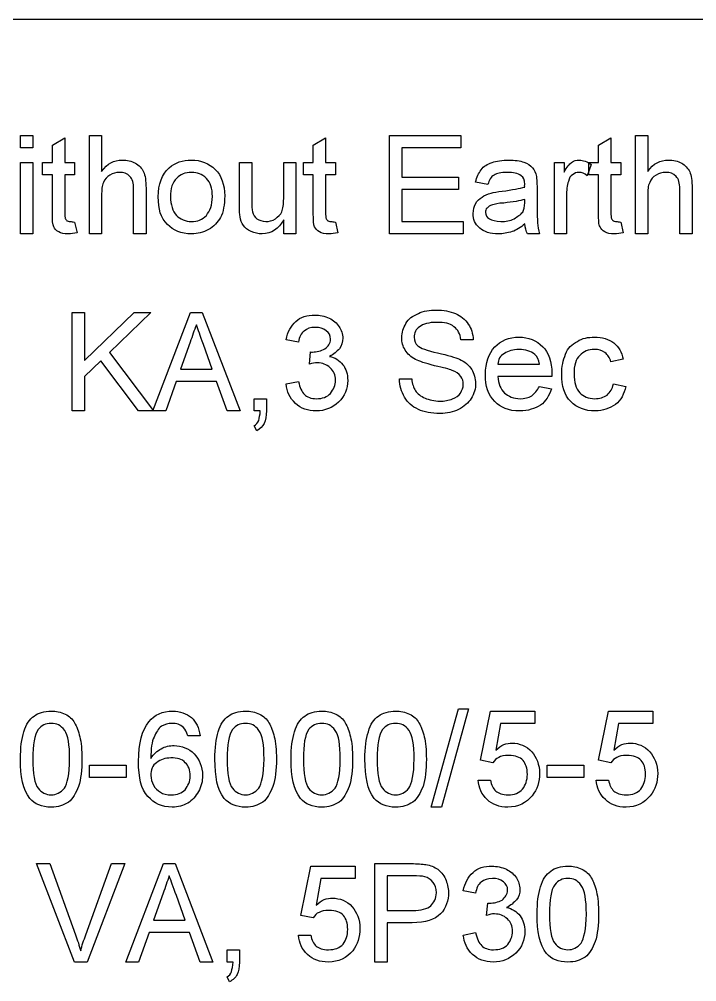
# Model space of a CAD drawing. Header units: millimetres. Extents: x 12 to 286, y 8 to 173.
# Drawn here: x 113.65 to 123.36, y 37.32 to 51.13 of the extents above; entities that cross this region are included whole.
import ezdxf

# ---------------------------------------------------------------- set-up
doc = ezdxf.new("R2010")
doc.units = ezdxf.units.MM
doc.layers.get('0').update_dxf_attribs({"linetype": 'CONTINUOUS'})

msp = doc.modelspace()

# ---------------------------------------------------------------- linework, layer by layer
at = {"color": 0}
for p, q in [((22.9595, 51.1253), (159.272, 51.1253)), ((113.665, 49.2827), (113.665, 49.4591)), ((113.665, 49.4591), (113.841, 49.4591)), ((113.841, 49.4591), (113.841, 49.2827)), ((114.124, 49.3201), (114.3, 49.4235)), ((114.3, 49.4235), (114.3, 49.0721)), ((114.653, 48.048), (114.653, 49.4591)), ((114.653, 49.4591), (114.829, 49.4591)), ((114.829, 49.4591), (114.829, 48.9409)), ((117.864, 49.3201), (118.04, 49.4235)), ((118.04, 49.4235), (118.04, 49.0721)), ((118.956, 48.048), (118.956, 49.4591)), ((118.956, 49.4591), (119.98, 49.4591)), ((119.98, 49.4591), (119.98, 49.2827)), ((121.955, 49.3201), (122.131, 49.4235)), ((122.131, 49.4235), (122.131, 49.0721)), ((122.484, 48.048), (122.484, 49.4591)), ((122.484, 49.4591), (122.66, 49.4591)), ((122.66, 49.4591), (122.66, 48.9409)), ((113.841, 49.2827), (113.665, 49.2827)), ((114.124, 49.0721), (114.124, 49.3201)), ((117.864, 49.0721), (117.864, 49.3201)), ((119.98, 49.2827), (119.133, 49.2827)), ((119.133, 49.2827), (119.133, 48.8597)), ((121.955, 49.0721), (121.955, 49.3201)), ((113.665, 48.048), (113.665, 49.0721)), ((113.665, 49.0721), (113.841, 49.0721)), ((113.841, 49.0721), (113.841, 48.048)), ((113.983, 48.8957), (113.983, 49.0721)), ((113.983, 49.0721), (114.124, 49.0721)), ((114.3, 49.0721), (114.44, 49.0721)), ((114.44, 49.0721), (114.44, 48.8957)), ((116.805, 48.4519), (116.805, 49.0721)), ((116.805, 49.0721), (116.982, 49.0721)), ((116.982, 49.0721), (116.982, 48.5359)), ((117.439, 48.5539), (117.439, 49.0721)), ((117.439, 49.0721), (117.615, 49.0721)), ((117.615, 49.0721), (117.615, 48.048)), ((117.722, 48.8957), (117.722, 49.0721)), ((117.722, 49.0721), (117.864, 49.0721)), ((118.04, 49.0721), (118.181, 49.0721)), ((118.181, 49.0721), (118.181, 48.8957)), ((121.32, 48.048), (121.32, 49.0721)), ((121.32, 49.0721), (121.462, 49.0721)), ((121.462, 49.0721), (121.462, 48.9313)), ((121.849, 49.0418), (121.792, 48.8805)), ((121.815, 48.8957), (121.815, 49.0721)), ((121.815, 49.0721), (121.955, 49.0721)), ((122.131, 49.0721), (122.273, 49.0721)), ((122.273, 49.0721), (122.273, 48.8957)), ((114.124, 48.8957), (113.983, 48.8957)), ((114.124, 48.3415), (114.124, 48.8957)), ((114.44, 48.8957), (114.3, 48.8957)), ((114.3, 48.8957), (114.3, 48.3528)), ((117.864, 48.8957), (117.722, 48.8957)), ((117.864, 48.3415), (117.864, 48.8957)), ((118.181, 48.8957), (118.04, 48.8957)), ((118.04, 48.8957), (118.04, 48.3528)), ((119.133, 48.8597), (119.944, 48.8597)), ((119.944, 48.8597), (119.944, 48.6833)), ((121.955, 48.8957), (121.815, 48.8957)), ((121.955, 48.3415), (121.955, 48.8957)), ((122.273, 48.8957), (122.131, 48.8957)), ((122.131, 48.8957), (122.131, 48.3528)), ((120.367, 48.7535), (120.191, 48.7895)), ((121.073, 48.7204), (121.073, 48.5098)), ((114.829, 48.598), (114.829, 48.048)), ((115.288, 48.048), (115.288, 48.6862)), ((115.465, 48.7041), (115.465, 48.048)), ((119.944, 48.6833), (119.133, 48.6833)), ((119.133, 48.6833), (119.133, 48.2244)), ((121.496, 48.5937), (121.496, 48.048)), ((122.66, 48.598), (122.66, 48.048)), ((123.119, 48.048), (123.119, 48.6862)), ((123.296, 48.7041), (123.296, 48.048)), ((115.641, 48.5771), (115.641, 48.5771)), ((120.895, 48.4946), (120.897, 48.5429)), ((114.44, 48.2148), (114.476, 48.0646)), ((117.439, 48.048), (117.439, 48.248)), ((118.181, 48.2148), (118.217, 48.0646)), ((119.133, 48.2244), (120.015, 48.2244)), ((120.015, 48.2244), (120.015, 48.048)), ((120.897, 48.1902), (120.897, 48.1902)), ((122.273, 48.2148), (122.308, 48.0646)), ((113.841, 48.048), (113.665, 48.048)), ((114.829, 48.048), (114.653, 48.048)), ((115.465, 48.048), (115.288, 48.048)), ((117.615, 48.048), (117.439, 48.048)), ((120.015, 48.048), (118.956, 48.048)), ((121.109, 48.048), (120.933, 48.048)), ((121.496, 48.048), (121.32, 48.048)), ((122.66, 48.048), (122.484, 48.048)), ((123.296, 48.048), (123.119, 48.048)), ((114.406, 45.5083), (114.406, 46.9194)), ((114.406, 46.9194), (114.583, 46.9194)), ((114.583, 46.9194), (114.583, 46.2333)), ((114.583, 46.2333), (115.295, 46.9194)), ((115.535, 46.9194), (114.94, 46.3448)), ((115.295, 46.9194), (115.535, 46.9194)), ((115.561, 45.5083), (116.102, 46.9194)), ((116.102, 46.9194), (116.272, 46.9194)), ((116.272, 46.9194), (116.814, 45.5083)), ((117.651, 46.4965), (117.475, 46.5307)), ((120.157, 46.5307), (119.98, 46.5307)), ((116.098, 46.4936), (115.961, 46.1077)), ((116.414, 46.1077), (116.289, 46.4619)), ((114.94, 46.3448), (115.571, 45.5083)), ((117.808, 46.1779), (117.826, 46.3543)), ((122.308, 46.2499), (122.131, 46.2139)), ((114.817, 46.2276), (114.583, 46.0015)), ((115.358, 45.5083), (114.817, 46.2276)), ((115.961, 46.1077), (116.414, 46.1077)), ((120.51, 46.1779), (121.109, 46.1779)), ((114.583, 46.0015), (114.583, 45.5083)), ((119.098, 45.9673), (119.275, 45.9673)), ((121.284, 46.0015), (120.51, 46.0015)), ((115.898, 45.9313), (115.747, 45.5083)), ((116.477, 45.9313), (115.898, 45.9313)), ((116.629, 45.5083), (116.477, 45.9313)), ((117.475, 45.8971), (117.651, 45.9313)), ((121.106, 45.8611), (121.28, 45.8251)), ((121.106, 45.8611), (121.106, 45.8611)), ((122.167, 45.8971), (122.344, 45.8611)), ((117.016, 45.5083), (117.016, 45.6847)), ((117.016, 45.6847), (117.192, 45.6847)), ((117.192, 45.6847), (117.192, 45.5083)), ((114.583, 45.5083), (114.406, 45.5083)), ((115.571, 45.5083), (115.358, 45.5083)), ((115.747, 45.5083), (115.561, 45.5083)), ((116.814, 45.5083), (116.629, 45.5083)), ((117.104, 45.5083), (117.016, 45.5083)), ((117.052, 45.2258), (117.016, 45.296)), ((119.556, 39.8279), (119.944, 41.239)), ((120.089, 41.239), (119.701, 39.8279)), ((119.944, 41.239), (120.089, 41.239)), ((120.261, 40.4992), (120.403, 41.2048)), ((120.403, 41.2048), (121.039, 41.2048)), ((121.039, 41.2048), (121.039, 41.0284)), ((121.955, 40.4992), (122.097, 41.2048)), ((122.097, 41.2048), (122.731, 41.2048)), ((122.731, 41.2048), (122.731, 41.0284)), ((120.547, 41.0284), (120.481, 40.6439)), ((121.039, 41.0284), (120.547, 41.0284)), ((122.24, 41.0284), (122.174, 40.6439)), ((122.731, 41.0284), (122.24, 41.0284)), ((116.24, 40.852), (116.064, 40.852)), ((116.24, 40.852), (116.24, 40.852)), ((113.665, 40.5158), (113.665, 40.5158)), ((116.453, 40.5158), (116.453, 40.5158)), ((117.545, 40.5158), (117.545, 40.5158)), ((118.604, 40.5158), (118.604, 40.5158)), ((120.438, 40.4633), (120.261, 40.4992)), ((122.131, 40.4633), (121.955, 40.4992)), ((114.653, 40.2526), (114.653, 40.429)), ((114.653, 40.429), (115.182, 40.429)), ((115.182, 40.429), (115.182, 40.2526)), ((121.215, 40.2526), (121.215, 40.429)), ((121.215, 40.429), (121.744, 40.429)), ((121.744, 40.429), (121.744, 40.2526)), ((115.182, 40.2526), (114.653, 40.2526)), ((120.227, 40.2167), (120.403, 40.2167)), ((121.744, 40.2526), (121.215, 40.2526)), ((121.921, 40.2167), (122.097, 40.2167)), ((119.701, 39.8279), (119.556, 39.8279)), ((114.439, 37.6068), (113.895, 39.0179)), ((113.895, 39.0179), (114.088, 39.0179)), ((114.088, 39.0179), (114.456, 37.9952)), ((114.603, 37.9952), (114.97, 39.0179)), ((115.163, 39.0179), (114.62, 37.6068)), ((114.97, 39.0179), (115.163, 39.0179)), ((115.174, 37.6068), (115.714, 39.0179)), ((115.714, 39.0179), (115.885, 39.0179)), ((115.885, 39.0179), (116.425, 37.6068)), ((117.687, 38.2764), (117.828, 38.9819)), ((117.828, 38.9819), (118.463, 38.9819)), ((118.463, 38.9819), (118.463, 38.8056)), ((118.746, 37.6068), (118.746, 39.0179)), ((118.746, 39.0179), (119.268, 39.0179)), ((117.971, 38.8056), (117.905, 38.421)), ((118.463, 38.8056), (117.971, 38.8056)), ((119.286, 38.8415), (118.922, 38.8415)), ((118.922, 38.8415), (118.922, 38.3466)), ((115.71, 38.5921), (115.572, 38.2062)), ((116.025, 38.2062), (115.9, 38.559)), ((120.191, 38.5932), (120.015, 38.6292)), ((120.348, 38.2764), (120.366, 38.4528)), ((117.864, 38.2404), (117.687, 38.2764)), ((118.922, 38.3466), (119.29, 38.3466)), ((121.073, 38.293), (121.073, 38.293)), ((115.572, 38.2062), (116.025, 38.2062)), ((119.28, 38.1702), (118.922, 38.1702)), ((118.922, 38.1702), (118.922, 37.6068)), ((115.51, 38.0298), (115.358, 37.6068)), ((116.089, 38.0298), (115.51, 38.0298)), ((116.24, 37.6068), (116.089, 38.0298)), ((117.651, 37.9938), (117.828, 37.9938)), ((120.015, 37.9938), (120.191, 38.0298)), ((116.629, 37.6068), (116.629, 37.7832)), ((116.629, 37.7832), (116.805, 37.7832)), ((116.805, 37.7832), (116.805, 37.6068)), ((114.62, 37.6068), (114.439, 37.6068)), ((115.358, 37.6068), (115.174, 37.6068)), ((116.425, 37.6068), (116.24, 37.6068)), ((116.716, 37.6068), (116.629, 37.6068)), ((118.922, 37.6068), (118.746, 37.6068)), ((116.663, 37.3242), (116.629, 37.3944))]:
    msp.add_line(p, q, dxfattribs=at)
for points in [[(114.829, 48.9409), (114.908, 49.0594), (115.006, 49.1063), (115.124, 49.1063)], [(115.124, 49.1063), (115.193, 49.1063), (115.261, 49.0911), (115.313, 49.0608)], [(115.313, 49.0608), (115.36, 49.0347), (115.407, 48.9892), (115.43, 48.937)], [(115.641, 48.5771), (115.641, 48.7645), (115.693, 48.9038), (115.798, 48.9948)], [(115.798, 48.9948), (115.879, 49.0721), (115.992, 49.1063), (116.118, 49.1063)], [(116.118, 49.1063), (116.251, 49.1063), (116.371, 49.0608), (116.459, 48.9701)], [(120.27, 48.9659), (120.304, 49.0238), (120.359, 49.0456), (120.427, 49.0707)], [(120.427, 49.0707), (120.487, 49.094), (120.576, 49.1063), (120.667, 49.1063)], [(120.667, 49.1063), (120.751, 49.1063), (120.829, 49.0968), (120.884, 49.0746)], [(120.884, 49.0746), (120.934, 49.0636), (120.982, 49.0266), (121.008, 48.9948)], [(121.008, 48.9948), (121.033, 48.9645), (121.054, 48.9204), (121.065, 48.8707)], [(121.462, 48.9313), (121.5, 49.0142), (121.536, 49.0499), (121.568, 49.0721)], [(121.568, 49.0721), (121.601, 49.1063), (121.637, 49.1063), (121.677, 49.1063)], [(121.677, 49.1063), (121.732, 49.1063), (121.791, 49.0844), (121.849, 49.0418)], [(122.66, 48.9409), (122.739, 49.0594), (122.837, 49.1063), (122.955, 49.1063)], [(122.955, 49.1063), (123.024, 49.1063), (123.092, 49.0911), (123.146, 49.0608)], [(123.146, 49.0608), (123.191, 49.0347), (123.238, 48.9892), (123.261, 48.937)], [(114.948, 48.8915), (114.901, 48.8668), (114.875, 48.8294), (114.857, 48.7839)], [(115.084, 48.9299), (115.033, 48.9299), (114.99, 48.9176), (114.948, 48.8915)], [(115.234, 48.8721), (115.193, 48.9176), (115.149, 48.9299), (115.084, 48.9299)], [(115.288, 48.6862), (115.288, 48.7825), (115.27, 48.8336), (115.234, 48.8721)], [(115.43, 48.937), (115.452, 48.8929), (115.465, 48.8061), (115.465, 48.7041)], [(116.118, 48.9299), (116.025, 48.9299), (115.959, 48.901), (115.903, 48.8431)], [(116.331, 48.8417), (116.266, 48.9066), (116.202, 48.9299), (116.118, 48.9299)], [(116.459, 48.9701), (116.546, 48.8887), (116.593, 48.7521), (116.593, 48.5923)], [(120.191, 48.7895), (120.208, 48.8625), (120.234, 48.9218), (120.27, 48.9659)], [(120.457, 48.8915), (120.41, 48.8668), (120.387, 48.8199), (120.367, 48.7535)], [(120.643, 48.9299), (120.549, 48.9299), (120.497, 48.9176), (120.457, 48.8915)], [(120.846, 48.8819), (120.793, 48.9176), (120.733, 48.9299), (120.643, 48.9299)], [(120.897, 48.7564), (120.897, 48.8266), (120.88, 48.8569), (120.846, 48.8819)], [(121.065, 48.8707), (121.061, 48.8488), (121.073, 48.7909), (121.073, 48.7204)], [(121.582, 48.8957), (121.549, 48.8844), (121.533, 48.8403), (121.522, 48.799)], [(121.675, 48.9299), (121.64, 48.9299), (121.609, 48.919), (121.582, 48.8957)], [(121.792, 48.8805), (121.748, 48.9176), (121.714, 48.9299), (121.675, 48.9299)], [(122.779, 48.8915), (122.732, 48.8668), (122.706, 48.8294), (122.688, 48.7839)], [(122.916, 48.9299), (122.864, 48.9299), (122.822, 48.9176), (122.779, 48.8915)], [(123.066, 48.8721), (123.024, 48.9176), (122.98, 48.9299), (122.916, 48.9299)], [(123.119, 48.6862), (123.119, 48.7825), (123.101, 48.8336), (123.066, 48.8721)], [(123.261, 48.937), (123.283, 48.8929), (123.296, 48.8061), (123.296, 48.7041)], [(114.857, 48.7839), (114.829, 48.7412), (114.829, 48.6777), (114.829, 48.598)], [(115.903, 48.8431), (115.841, 48.7895), (115.817, 48.6957), (115.817, 48.5786)], [(116.417, 48.5828), (116.417, 48.7066), (116.388, 48.7825), (116.331, 48.8417)], [(120.574, 48.6586), (120.711, 48.6833), (120.828, 48.6957), (120.895, 48.7193)], [(120.895, 48.7193), (120.884, 48.7384), (120.897, 48.7507), (120.897, 48.7564)], [(121.522, 48.799), (121.496, 48.7454), (121.496, 48.6668), (121.496, 48.5937)], [(122.688, 48.7839), (122.66, 48.7412), (122.66, 48.6777), (122.66, 48.598)], [(116.331, 48.3126), (116.381, 48.3775), (116.417, 48.4614), (116.417, 48.5828)], [(116.593, 48.5923), (116.593, 48.4685), (116.574, 48.3581), (116.534, 48.2836)], [(120.285, 48.5757), (120.315, 48.6022), (120.366, 48.6198), (120.414, 48.6336)], [(120.414, 48.6336), (120.446, 48.6473), (120.504, 48.6502), (120.574, 48.6586)], [(115.772, 48.1845), (115.675, 48.2769), (115.641, 48.4064), (115.641, 48.5771)], [(115.817, 48.5786), (115.817, 48.471), (115.845, 48.3718), (115.903, 48.3126)], [(116.815, 48.2935), (116.805, 48.3277), (116.805, 48.3789), (116.805, 48.4519)], [(116.982, 48.5359), (116.982, 48.4533), (116.984, 48.3926), (116.991, 48.3637)], [(117.413, 48.3651), (117.428, 48.4092), (117.439, 48.471), (117.439, 48.5539)], [(120.157, 48.3401), (120.157, 48.3979), (120.168, 48.4353), (120.191, 48.4766)], [(120.191, 48.4766), (120.216, 48.5278), (120.246, 48.551), (120.285, 48.5757)], [(120.432, 48.4628), (120.391, 48.4558), (120.376, 48.4382), (120.358, 48.4173)], [(120.594, 48.4904), (120.512, 48.4875), (120.464, 48.4724), (120.432, 48.4628)], [(120.897, 48.5429), (120.829, 48.5221), (120.729, 48.5041), (120.594, 48.4904)], [(120.866, 48.3609), (120.884, 48.3926), (120.895, 48.4353), (120.895, 48.4946)], [(121.073, 48.5098), (121.073, 48.3747), (121.076, 48.2632), (121.08, 48.2078)], [(114.143, 48.1499), (114.124, 48.1817), (114.124, 48.2438), (114.124, 48.3415)], [(114.3, 48.3528), (114.3, 48.3126), (114.303, 48.2794), (114.307, 48.2671)], [(115.903, 48.3126), (115.954, 48.2604), (116.031, 48.2244), (116.118, 48.2244)], [(116.118, 48.2244), (116.198, 48.2244), (116.275, 48.2533), (116.331, 48.3126)], [(116.991, 48.3637), (116.998, 48.321), (117.023, 48.2865), (117.056, 48.2618)], [(117.321, 48.2618), (117.356, 48.2988), (117.395, 48.3224), (117.413, 48.3651)], [(117.883, 48.1499), (117.864, 48.1817), (117.864, 48.2438), (117.864, 48.3415)], [(118.04, 48.3528), (118.04, 48.3126), (118.041, 48.2794), (118.047, 48.2671)], [(120.25, 48.1309), (120.179, 48.1926), (120.157, 48.2547), (120.157, 48.3401)], [(120.358, 48.4173), (120.333, 48.405), (120.333, 48.3775), (120.333, 48.3528)], [(120.333, 48.3528), (120.333, 48.321), (120.351, 48.285), (120.388, 48.2618)], [(120.744, 48.2632), (120.792, 48.3002), (120.84, 48.3224), (120.866, 48.3609)], [(121.976, 48.1499), (121.955, 48.1817), (121.955, 48.2438), (121.955, 48.3415)], [(122.131, 48.3528), (122.131, 48.3126), (122.134, 48.2794), (122.138, 48.2671)], [(114.307, 48.2671), (114.31, 48.2632), (114.321, 48.2438), (114.332, 48.2353)], [(114.332, 48.2353), (114.332, 48.2367), (114.358, 48.2244), (114.38, 48.2244)], [(114.38, 48.2244), (114.392, 48.2244), (114.416, 48.2215), (114.44, 48.2148)], [(116.118, 48.048), (115.969, 48.048), (115.86, 48.0935), (115.772, 48.1845)], [(116.534, 48.2836), (116.491, 48.2134), (116.437, 48.1513), (116.363, 48.1101)], [(116.865, 48.1679), (116.833, 48.2092), (116.824, 48.2438), (116.815, 48.2935)], [(116.975, 48.0826), (116.915, 48.1044), (116.889, 48.1334), (116.865, 48.1679)], [(117.056, 48.2618), (117.089, 48.248), (117.132, 48.2244), (117.181, 48.2244)], [(117.439, 48.248), (117.365, 48.1182), (117.263, 48.048), (117.133, 48.048)], [(117.181, 48.2244), (117.223, 48.2244), (117.277, 48.2367), (117.321, 48.2618)], [(118.047, 48.2671), (118.05, 48.2632), (118.059, 48.2438), (118.07, 48.2353)], [(118.07, 48.2353), (118.072, 48.2367), (118.098, 48.2244), (118.118, 48.2244)], [(118.118, 48.2244), (118.131, 48.2244), (118.156, 48.2215), (118.181, 48.2148)], [(120.388, 48.2618), (120.42, 48.248), (120.481, 48.2244), (120.554, 48.2244)], [(120.554, 48.2244), (120.621, 48.2244), (120.687, 48.2367), (120.744, 48.2632)], [(120.897, 48.1902), (120.837, 48.1376), (120.777, 48.102), (120.716, 48.0797)], [(120.933, 48.048), (120.913, 48.0882), (120.902, 48.1348), (120.897, 48.1902)], [(121.08, 48.2078), (121.083, 48.1584), (121.095, 48.0991), (121.109, 48.048)], [(122.138, 48.2671), (122.141, 48.2632), (122.152, 48.2438), (122.163, 48.2353)], [(122.163, 48.2353), (122.163, 48.2367), (122.191, 48.2244), (122.211, 48.2244)], [(122.211, 48.2244), (122.224, 48.2244), (122.247, 48.2215), (122.273, 48.2148)], [(114.213, 48.0769), (114.175, 48.0977), (114.157, 48.1196), (114.143, 48.1499)], [(114.352, 48.048), (114.288, 48.048), (114.246, 48.0579), (114.213, 48.0769)], [(114.476, 48.0646), (114.429, 48.0603), (114.39, 48.048), (114.352, 48.048)], [(116.363, 48.1101), (116.282, 48.0716), (116.206, 48.048), (116.118, 48.048)], [(117.133, 48.048), (117.072, 48.048), (117.025, 48.0589), (116.975, 48.0826)], [(117.952, 48.0769), (117.913, 48.0977), (117.897, 48.1196), (117.883, 48.1499)], [(118.091, 48.048), (118.026, 48.048), (117.985, 48.0579), (117.952, 48.0769)], [(118.217, 48.0646), (118.17, 48.0603), (118.128, 48.048), (118.091, 48.048)], [(120.519, 48.048), (120.399, 48.048), (120.312, 48.0755), (120.25, 48.1309)], [(120.716, 48.0797), (120.644, 48.0603), (120.588, 48.048), (120.519, 48.048)], [(122.045, 48.0769), (122.006, 48.0977), (121.989, 48.1196), (121.976, 48.1499)], [(122.184, 48.048), (122.119, 48.048), (122.078, 48.0579), (122.045, 48.0769)], [(122.308, 48.0646), (122.262, 48.0603), (122.221, 48.048), (122.184, 48.048)], [(119.37, 46.9057), (119.439, 46.9427), (119.534, 46.9554), (119.628, 46.9554)], [(119.628, 46.9554), (119.732, 46.9554), (119.823, 46.9374), (119.903, 46.9043)], [(117.475, 46.5307), (117.496, 46.6439), (117.542, 46.7307), (117.615, 46.7914)], [(117.615, 46.7914), (117.676, 46.8602), (117.778, 46.8835), (117.886, 46.8835)], [(117.886, 46.8835), (117.953, 46.8835), (118.029, 46.8683), (118.092, 46.8394)], [(118.092, 46.8394), (118.149, 46.8118), (118.203, 46.7678), (118.236, 46.7155)], [(119.193, 46.7625), (119.225, 46.8298), (119.293, 46.8725), (119.37, 46.9057)], [(119.903, 46.9043), (119.973, 46.8753), (120.044, 46.8203), (120.086, 46.754)], [(116.188, 46.7431), (116.153, 46.6644), (116.13, 46.5818), (116.098, 46.4936)], [(116.289, 46.4619), (116.242, 46.5899), (116.213, 46.6729), (116.188, 46.7431)], [(117.733, 46.6549), (117.687, 46.6245), (117.664, 46.5667), (117.651, 46.4965)], [(117.893, 46.7071), (117.82, 46.7071), (117.776, 46.6908), (117.733, 46.6549)], [(118.05, 46.6591), (118.006, 46.6961), (117.956, 46.7071), (117.893, 46.7071)], [(118.11, 46.5363), (118.11, 46.5956), (118.09, 46.6273), (118.05, 46.6591)], [(118.236, 46.7155), (118.263, 46.6729), (118.287, 46.6094), (118.287, 46.5501)], [(119.133, 46.5586), (119.133, 46.634), (119.154, 46.699), (119.193, 46.7625)], [(119.388, 46.7155), (119.333, 46.6838), (119.309, 46.6245), (119.309, 46.5653)], [(119.634, 46.779), (119.519, 46.779), (119.439, 46.7568), (119.388, 46.7155)], [(119.881, 46.7155), (119.823, 46.7663), (119.743, 46.779), (119.634, 46.779)], [(119.98, 46.5307), (119.971, 46.6136), (119.937, 46.6743), (119.881, 46.7155)], [(120.086, 46.754), (120.129, 46.6961), (120.153, 46.615), (120.157, 46.5307)], [(118.03, 46.3984), (118.074, 46.4372), (118.11, 46.4742), (118.11, 46.5363)], [(118.287, 46.5501), (118.287, 46.5007), (118.27, 46.4439), (118.238, 46.3984)], [(119.182, 46.3808), (119.145, 46.4372), (119.133, 46.4922), (119.133, 46.5586)], [(119.309, 46.5653), (119.309, 46.5155), (119.328, 46.4728), (119.364, 46.4414)], [(120.467, 46.4263), (120.547, 46.5197), (120.672, 46.5667), (120.815, 46.5667)], [(120.815, 46.5667), (120.945, 46.5667), (121.066, 46.5212), (121.153, 46.4301)], [(121.65, 46.5046), (121.721, 46.5543), (121.807, 46.5667), (121.896, 46.5667)], [(121.896, 46.5667), (122.005, 46.5667), (122.1, 46.5391), (122.172, 46.4841)], [(117.852, 46.3532), (117.91, 46.3543), (117.978, 46.3684), (118.03, 46.3984)], [(118.238, 46.3984), (118.199, 46.3628), (118.159, 46.3173), (118.095, 46.2911)], [(119.331, 46.247), (119.257, 46.2827), (119.216, 46.3268), (119.182, 46.3808)], [(119.364, 46.4414), (119.393, 46.415), (119.495, 46.3737), (119.647, 46.3405)], [(120.333, 46.0294), (120.333, 46.2015), (120.377, 46.331), (120.467, 46.4263)], [(120.814, 46.3903), (120.723, 46.3903), (120.661, 46.3709), (120.603, 46.3324)], [(121.04, 46.3187), (120.981, 46.367), (120.906, 46.3903), (120.814, 46.3903)], [(121.153, 46.4301), (121.237, 46.3504), (121.285, 46.2125), (121.285, 46.047)], [(121.481, 46.3215), (121.511, 46.4136), (121.575, 46.4647), (121.65, 46.5046)], [(121.898, 46.3903), (121.806, 46.3903), (121.74, 46.3628), (121.685, 46.3049)], [(122.046, 46.3448), (121.999, 46.3779), (121.956, 46.3903), (121.898, 46.3903)], [(122.172, 46.4841), (122.24, 46.433), (122.289, 46.3504), (122.308, 46.2499)], [(117.826, 46.3543), (117.826, 46.3543), (117.846, 46.3532), (117.852, 46.3532)], [(118.095, 46.2911), (118.171, 46.2813), (118.241, 46.2319), (118.288, 46.1712)], [(119.603, 46.1574), (119.469, 46.1959), (119.382, 46.2181), (119.331, 46.247)], [(119.647, 46.3405), (119.793, 46.3102), (119.903, 46.276), (119.958, 46.2499)], [(119.958, 46.2499), (120.033, 46.2234), (120.096, 46.1627), (120.135, 46.1038)], [(120.603, 46.3324), (120.539, 46.3021), (120.515, 46.2428), (120.51, 46.1779)], [(121.109, 46.1779), (121.101, 46.24), (121.077, 46.2869), (121.04, 46.3187)], [(121.426, 46.0333), (121.426, 46.1451), (121.445, 46.2386), (121.481, 46.3215)], [(121.685, 46.3049), (121.626, 46.2538), (121.602, 46.1603), (121.602, 46.0389)], [(122.131, 46.2139), (122.115, 46.2717), (122.087, 46.3158), (122.046, 46.3448)], [(117.923, 46.1973), (117.884, 46.203), (117.854, 46.1906), (117.808, 46.1779)], [(118.108, 46.1271), (118.048, 46.1793), (117.997, 46.1973), (117.923, 46.1973)], [(118.181, 45.9493), (118.181, 46.0266), (118.156, 46.0802), (118.108, 46.1271)], [(118.288, 46.1712), (118.334, 46.1133), (118.357, 46.0361), (118.357, 45.9465)], [(119.855, 46.0897), (119.812, 46.1105), (119.733, 46.1271), (119.603, 46.1574)], [(120.135, 46.1038), (120.168, 46.047), (120.191, 45.9768), (120.191, 45.901)], [(119.173, 45.7041), (119.125, 45.7867), (119.1, 45.8692), (119.098, 45.9673)], [(119.275, 45.9673), (119.282, 45.8982), (119.301, 45.8417), (119.33, 45.7976)], [(119.979, 46.0043), (119.944, 46.0484), (119.914, 46.0664), (119.855, 46.0897)], [(120.015, 45.8858), (120.015, 45.9341), (120.002, 45.9701), (119.979, 46.0043)], [(120.465, 45.6449), (120.367, 45.7369), (120.333, 45.8639), (120.333, 46.0294)], [(120.51, 46.0015), (120.515, 45.8996), (120.548, 45.8212), (120.607, 45.7659)], [(121.285, 46.047), (121.285, 46.0456), (121.285, 46.0223), (121.284, 46.0015)], [(121.557, 45.6434), (121.462, 45.7369), (121.426, 45.8653), (121.426, 46.0333)], [(121.602, 46.0389), (121.602, 45.926), (121.63, 45.8251), (121.685, 45.7687)], [(117.609, 45.6159), (117.522, 45.6985), (117.486, 45.781), (117.475, 45.8971)], [(117.651, 45.9313), (117.671, 45.8445), (117.698, 45.781), (117.737, 45.7426)], [(118.11, 45.7606), (118.157, 45.8212), (118.181, 45.8749), (118.181, 45.9493)], [(118.357, 45.9465), (118.357, 45.8308), (118.314, 45.7207), (118.227, 45.635)], [(119.976, 45.7648), (119.991, 45.81), (120.015, 45.8417), (120.015, 45.8858)], [(120.191, 45.901), (120.191, 45.835), (120.171, 45.7535), (120.129, 45.6861)], [(120.996, 45.726), (121.033, 45.7648), (121.079, 45.799), (121.106, 45.8611)], [(121.28, 45.8251), (121.241, 45.7246), (121.199, 45.6477), (121.121, 45.5909)], [(122.076, 45.7369), (122.119, 45.7771), (122.154, 45.8241), (122.167, 45.8971)], [(122.344, 45.8611), (122.324, 45.751), (122.275, 45.6639), (122.196, 45.6022)], [(117.737, 45.7426), (117.771, 45.708), (117.833, 45.6847), (117.909, 45.6847)], [(117.909, 45.6847), (117.993, 45.6847), (118.065, 45.7094), (118.11, 45.7606)], [(119.37, 45.5306), (119.277, 45.5732), (119.221, 45.6283), (119.173, 45.7041)], [(119.33, 45.7976), (119.353, 45.7634), (119.406, 45.7179), (119.467, 45.6904)], [(119.467, 45.6904), (119.524, 45.6724), (119.599, 45.6487), (119.677, 45.6487)], [(119.859, 45.6805), (119.905, 45.7027), (119.951, 45.7288), (119.976, 45.7648)], [(120.129, 45.6861), (120.084, 45.6297), (120.026, 45.5662), (119.947, 45.5291)], [(120.607, 45.7659), (120.657, 45.7207), (120.74, 45.6847), (120.828, 45.6847)], [(120.828, 45.6847), (120.893, 45.6847), (120.951, 45.6985), (120.996, 45.726)], [(121.685, 45.7687), (121.736, 45.7207), (121.81, 45.6847), (121.898, 45.6847)], [(121.898, 45.6847), (121.965, 45.6847), (122.029, 45.7027), (122.076, 45.7369)], [(117.904, 45.5083), (117.784, 45.5083), (117.687, 45.5443), (117.609, 45.6159)], [(118.227, 45.635), (118.138, 45.5553), (118.035, 45.5083), (117.904, 45.5083)], [(119.677, 45.6487), (119.741, 45.6487), (119.805, 45.66), (119.859, 45.6805)], [(120.825, 45.5083), (120.662, 45.5083), (120.554, 45.5538), (120.465, 45.6449)], [(121.121, 45.5909), (121.04, 45.5443), (120.945, 45.5083), (120.825, 45.5083)], [(121.906, 45.5083), (121.754, 45.5083), (121.645, 45.5538), (121.557, 45.6434)], [(122.196, 45.6022), (122.108, 45.5443), (122.02, 45.5083), (121.906, 45.5083)], [(117.081, 45.3704), (117.085, 45.4131), (117.103, 45.4477), (117.104, 45.5083)], [(117.192, 45.5083), (117.192, 45.4353), (117.181, 45.376), (117.158, 45.3305)], [(119.684, 45.4723), (119.552, 45.4723), (119.455, 45.4918), (119.37, 45.5306)], [(119.947, 45.5291), (119.869, 45.4974), (119.782, 45.4723), (119.684, 45.4723)], [(117.016, 45.296), (117.045, 45.3125), (117.067, 45.3376), (117.081, 45.3704)], [(117.158, 45.3305), (117.136, 45.2864), (117.1, 45.2508), (117.052, 45.2258)], [(113.714, 40.9099), (113.743, 41.0175), (113.796, 41.0877), (113.86, 41.1346)], [(113.86, 41.1346), (113.92, 41.1812), (114.008, 41.2048), (114.106, 41.2048)], [(114.106, 41.2048), (114.172, 41.2048), (114.245, 41.1896), (114.306, 41.1607)], [(114.306, 41.1607), (114.365, 41.1346), (114.411, 41.0905), (114.44, 41.0351)], [(115.506, 41.0503), (115.588, 41.1565), (115.705, 41.2048), (115.85, 41.2048)], [(115.85, 41.2048), (115.948, 41.2048), (116.047, 41.173), (116.116, 41.111)], [(116.501, 40.9099), (116.53, 41.0175), (116.584, 41.0877), (116.648, 41.1346)], [(116.648, 41.1346), (116.706, 41.1812), (116.794, 41.2048), (116.894, 41.2048)], [(116.894, 41.2048), (116.96, 41.2048), (117.031, 41.1896), (117.092, 41.1607)], [(117.092, 41.1607), (117.151, 41.1346), (117.198, 41.0905), (117.228, 41.0351)], [(117.595, 40.9099), (117.624, 41.0175), (117.676, 41.0877), (117.741, 41.1346)], [(117.741, 41.1346), (117.8, 41.1812), (117.888, 41.2048), (117.986, 41.2048)], [(117.986, 41.2048), (118.052, 41.2048), (118.126, 41.1896), (118.186, 41.1607)], [(118.186, 41.1607), (118.245, 41.1346), (118.292, 41.0905), (118.321, 41.0351)], [(118.653, 40.9099), (118.682, 41.0175), (118.734, 41.0877), (118.799, 41.1346)], [(118.799, 41.1346), (118.859, 41.1812), (118.947, 41.2048), (119.045, 41.2048)], [(119.045, 41.2048), (119.111, 41.2048), (119.184, 41.1896), (119.245, 41.1607)], [(119.245, 41.1607), (119.304, 41.1346), (119.35, 41.0905), (119.379, 41.0351)], [(114.104, 41.0284), (114.024, 41.0284), (113.967, 40.9981), (113.917, 40.9388)], [(114.299, 40.9265), (114.239, 41.0048), (114.186, 41.0284), (114.104, 41.0284)], [(114.44, 41.0351), (114.471, 40.9896), (114.497, 40.9127), (114.516, 40.8354)], [(115.358, 40.4827), (115.358, 40.7487), (115.408, 40.9317), (115.506, 41.0503)], [(115.839, 41.0284), (115.78, 41.0284), (115.736, 41.0147), (115.685, 40.9871)], [(116.002, 40.9691), (115.955, 41.0161), (115.904, 41.0284), (115.839, 41.0284)], [(116.116, 41.111), (116.18, 41.0559), (116.227, 40.9621), (116.24, 40.852)], [(116.891, 41.0284), (116.811, 41.0284), (116.754, 40.9981), (116.703, 40.9388)], [(117.085, 40.9265), (117.026, 41.0048), (116.973, 41.0284), (116.891, 41.0284)], [(117.228, 41.0351), (117.259, 40.9896), (117.283, 40.9127), (117.304, 40.8354)], [(117.985, 41.0284), (117.905, 41.0284), (117.847, 40.9981), (117.797, 40.9388)], [(118.179, 40.9265), (118.12, 41.0048), (118.066, 41.0284), (117.985, 41.0284)], [(118.321, 41.0351), (118.351, 40.9896), (118.378, 40.9127), (118.397, 40.8354)], [(119.043, 41.0284), (118.963, 41.0284), (118.906, 40.9981), (118.856, 40.9388)], [(119.237, 40.9265), (119.178, 41.0048), (119.125, 41.0284), (119.043, 41.0284)], [(119.379, 41.0351), (119.41, 40.9896), (119.436, 40.9127), (119.455, 40.8354)], [(113.665, 40.5158), (113.665, 40.6809), (113.681, 40.8065), (113.714, 40.9099)], [(113.917, 40.9388), (113.865, 40.8686), (113.841, 40.7211), (113.841, 40.5172)], [(114.37, 40.5172), (114.37, 40.7278), (114.347, 40.8587), (114.299, 40.9265)], [(115.685, 40.9871), (115.642, 40.954), (115.611, 40.9004), (115.58, 40.8326)], [(116.064, 40.852), (116.05, 40.9056), (116.029, 40.9444), (116.002, 40.9691)], [(116.453, 40.5158), (116.453, 40.6809), (116.468, 40.8065), (116.501, 40.9099)], [(116.703, 40.9388), (116.651, 40.8686), (116.629, 40.7211), (116.629, 40.5172)], [(117.158, 40.5172), (117.158, 40.7278), (117.133, 40.8587), (117.085, 40.9265)], [(117.545, 40.5158), (117.545, 40.6809), (117.562, 40.8065), (117.595, 40.9099)], [(117.797, 40.9388), (117.745, 40.8686), (117.722, 40.7211), (117.722, 40.5172)], [(118.251, 40.5172), (118.251, 40.7278), (118.227, 40.8587), (118.179, 40.9265)], [(118.604, 40.5158), (118.604, 40.6809), (118.62, 40.8065), (118.653, 40.9099)], [(118.856, 40.9388), (118.804, 40.8686), (118.78, 40.7211), (118.78, 40.5172)], [(119.309, 40.5172), (119.309, 40.7278), (119.286, 40.8587), (119.237, 40.9265)], [(114.516, 40.8354), (114.534, 40.7624), (114.547, 40.6495), (114.547, 40.5158)], [(115.58, 40.8326), (115.547, 40.7719), (115.536, 40.6633), (115.535, 40.5253)], [(117.304, 40.8354), (117.322, 40.7624), (117.335, 40.6495), (117.335, 40.5158)], [(118.397, 40.8354), (118.415, 40.7624), (118.427, 40.6495), (118.427, 40.5158)], [(119.455, 40.8354), (119.473, 40.7624), (119.485, 40.6495), (119.485, 40.5158)], [(120.481, 40.6439), (120.554, 40.7225), (120.635, 40.7458), (120.717, 40.7458)], [(120.717, 40.7458), (120.817, 40.7458), (120.92, 40.7046), (120.996, 40.6231)], [(122.174, 40.6439), (122.247, 40.7225), (122.329, 40.7458), (122.411, 40.7458)], [(122.411, 40.7458), (122.51, 40.7458), (122.614, 40.7046), (122.689, 40.6231)], [(115.535, 40.5253), (115.576, 40.5917), (115.626, 40.6344), (115.684, 40.6647)], [(115.684, 40.6647), (115.74, 40.6989), (115.805, 40.7099), (115.868, 40.7099)], [(115.868, 40.7099), (115.976, 40.7099), (116.078, 40.67), (116.156, 40.5917)], [(116.156, 40.5917), (116.228, 40.5158), (116.276, 40.4082), (116.276, 40.2816)], [(120.996, 40.6231), (121.061, 40.5476), (121.109, 40.4372), (121.109, 40.3091)], [(122.689, 40.6231), (122.754, 40.5476), (122.803, 40.4372), (122.803, 40.3091)], [(113.798, 39.9507), (113.701, 40.0816), (113.665, 40.2636), (113.665, 40.5158)], [(113.841, 40.5172), (113.841, 40.3063), (113.867, 40.1602), (113.917, 40.0981)], [(114.294, 40.0981), (114.336, 40.1645), (114.37, 40.2992), (114.37, 40.5172)], [(114.547, 40.5158), (114.547, 40.3641), (114.53, 40.2276), (114.499, 40.1242)], [(115.493, 39.981), (115.394, 40.09), (115.358, 40.2498), (115.358, 40.4827)], [(115.617, 40.4647), (115.558, 40.4301), (115.535, 40.3585), (115.535, 40.283)], [(115.82, 40.5335), (115.74, 40.5335), (115.674, 40.5116), (115.617, 40.4647)], [(116.028, 40.4647), (115.983, 40.5225), (115.912, 40.5335), (115.82, 40.5335)], [(116.1, 40.2759), (116.1, 40.3599), (116.075, 40.4192), (116.028, 40.4647)], [(116.586, 39.9507), (116.487, 40.0816), (116.453, 40.2636), (116.453, 40.5158)], [(116.629, 40.5172), (116.629, 40.3063), (116.654, 40.1602), (116.705, 40.0981)], [(117.081, 40.0981), (117.122, 40.1645), (117.158, 40.2992), (117.158, 40.5172)], [(117.335, 40.5158), (117.335, 40.3641), (117.318, 40.2276), (117.285, 40.1242)], [(117.679, 39.9507), (117.581, 40.0816), (117.545, 40.2636), (117.545, 40.5158)], [(117.722, 40.5172), (117.722, 40.3063), (117.748, 40.1602), (117.797, 40.0981)], [(118.175, 40.0981), (118.217, 40.1645), (118.251, 40.2992), (118.251, 40.5172)], [(118.427, 40.5158), (118.427, 40.3641), (118.411, 40.2276), (118.379, 40.1242)], [(118.737, 39.9507), (118.64, 40.0816), (118.604, 40.2636), (118.604, 40.5158)], [(118.78, 40.5172), (118.78, 40.3063), (118.806, 40.1602), (118.856, 40.0981)], [(119.233, 40.0981), (119.275, 40.1645), (119.309, 40.2992), (119.309, 40.5172)], [(119.485, 40.5158), (119.485, 40.3641), (119.469, 40.2276), (119.437, 40.1242)], [(120.523, 40.5391), (120.485, 40.5296), (120.461, 40.495), (120.438, 40.4633)], [(120.665, 40.5694), (120.599, 40.5694), (120.556, 40.5599), (120.523, 40.5391)], [(120.872, 40.4964), (120.828, 40.5462), (120.763, 40.5694), (120.665, 40.5694)], [(120.933, 40.2978), (120.933, 40.3902), (120.912, 40.4481), (120.872, 40.4964)], [(122.217, 40.5391), (122.178, 40.5296), (122.155, 40.495), (122.131, 40.4633)], [(122.359, 40.5694), (122.293, 40.5694), (122.25, 40.5599), (122.217, 40.5391)], [(122.566, 40.4964), (122.521, 40.5462), (122.457, 40.5694), (122.359, 40.5694)], [(122.626, 40.2978), (122.626, 40.3902), (122.605, 40.4481), (122.566, 40.4964)], [(121.109, 40.3091), (121.109, 40.192), (121.073, 40.0816), (121.004, 39.9919)], [(122.803, 40.3091), (122.803, 40.192), (122.767, 40.0816), (122.696, 39.9919)], [(115.535, 40.283), (115.535, 40.2361), (115.547, 40.1877), (115.573, 40.1422)], [(116.028, 40.0773), (116.064, 40.1366), (116.1, 40.192), (116.1, 40.2759)], [(116.276, 40.2816), (116.276, 40.2001), (116.257, 40.1214), (116.218, 40.0498)], [(120.358, 39.9355), (120.273, 40.017), (120.238, 40.0995), (120.227, 40.2167)], [(120.403, 40.2167), (120.416, 40.1465), (120.442, 40.0939), (120.482, 40.0583)], [(120.865, 40.0858), (120.909, 40.1479), (120.933, 40.2096), (120.933, 40.2978)], [(122.052, 39.9355), (121.966, 40.017), (121.932, 40.0995), (121.921, 40.2167)], [(122.097, 40.2167), (122.109, 40.1465), (122.136, 40.0939), (122.174, 40.0583)], [(122.559, 40.0858), (122.601, 40.1479), (122.626, 40.2096), (122.626, 40.2978)], [(113.917, 40.0981), (113.967, 40.0403), (114.031, 40.0043), (114.106, 40.0043)], [(114.106, 40.0043), (114.175, 40.0043), (114.244, 40.036), (114.294, 40.0981)], [(114.499, 40.1242), (114.458, 40.0279), (114.417, 39.9464), (114.352, 39.8999)], [(115.573, 40.1422), (115.598, 40.0981), (115.632, 40.0636), (115.673, 40.0403)], [(115.673, 40.0403), (115.703, 40.017), (115.765, 40.0043), (115.827, 40.0043)], [(115.827, 40.0043), (115.91, 40.0043), (115.98, 40.0293), (116.028, 40.0773)], [(116.218, 40.0498), (116.177, 39.9867), (116.13, 39.9232), (116.064, 39.8861)], [(116.705, 40.0981), (116.753, 40.0403), (116.818, 40.0043), (116.894, 40.0043)], [(116.894, 40.0043), (116.962, 40.0043), (117.03, 40.036), (117.081, 40.0981)], [(117.285, 40.1242), (117.245, 40.0279), (117.203, 39.9464), (117.139, 39.8999)], [(117.797, 40.0981), (117.847, 40.0403), (117.912, 40.0043), (117.986, 40.0043)], [(117.986, 40.0043), (118.055, 40.0043), (118.124, 40.036), (118.175, 40.0981)], [(118.379, 40.1242), (118.339, 40.0279), (118.298, 39.9464), (118.233, 39.8999)], [(118.856, 40.0981), (118.906, 40.0403), (118.97, 40.0043), (119.045, 40.0043)], [(119.045, 40.0043), (119.114, 40.0043), (119.182, 40.036), (119.233, 40.0981)], [(119.437, 40.1242), (119.397, 40.0279), (119.356, 39.9464), (119.291, 39.8999)], [(120.482, 40.0583), (120.519, 40.0279), (120.578, 40.0043), (120.656, 40.0043)], [(120.656, 40.0043), (120.748, 40.0043), (120.819, 40.0322), (120.865, 40.0858)], [(122.174, 40.0583), (122.211, 40.0279), (122.272, 40.0043), (122.348, 40.0043)], [(122.348, 40.0043), (122.441, 40.0043), (122.513, 40.0322), (122.559, 40.0858)], [(114.106, 39.8279), (113.969, 39.8279), (113.873, 39.8695), (113.798, 39.9507)], [(114.352, 39.8999), (114.281, 39.8515), (114.205, 39.8279), (114.106, 39.8279)], [(115.841, 39.8279), (115.69, 39.8279), (115.583, 39.8791), (115.493, 39.981)], [(116.064, 39.8861), (115.998, 39.8515), (115.925, 39.8279), (115.841, 39.8279)], [(116.894, 39.8279), (116.757, 39.8279), (116.66, 39.8695), (116.586, 39.9507)], [(117.139, 39.8999), (117.069, 39.8515), (116.991, 39.8279), (116.894, 39.8279)], [(117.986, 39.8279), (117.85, 39.8279), (117.753, 39.8695), (117.679, 39.9507)], [(118.233, 39.8999), (118.161, 39.8515), (118.085, 39.8279), (117.986, 39.8279)], [(119.045, 39.8279), (118.908, 39.8279), (118.812, 39.8695), (118.737, 39.9507)], [(119.291, 39.8999), (119.219, 39.8515), (119.144, 39.8279), (119.045, 39.8279)], [(120.654, 39.8279), (120.531, 39.8279), (120.434, 39.8639), (120.358, 39.9355)], [(121.004, 39.9919), (120.917, 39.8872), (120.802, 39.8279), (120.654, 39.8279)], [(122.348, 39.8279), (122.225, 39.8279), (122.127, 39.8639), (122.052, 39.9355)], [(122.696, 39.9919), (122.611, 39.8872), (122.495, 39.8279), (122.348, 39.8279)], [(119.268, 39.0179), (119.35, 39.0179), (119.43, 39.0123), (119.479, 39.0042)], [(119.479, 39.0042), (119.538, 38.9957), (119.604, 38.9696), (119.65, 38.9364)], [(119.65, 38.9364), (119.688, 38.9075), (119.732, 38.8578), (119.761, 38.7985)], [(120.155, 38.8895), (120.216, 38.9587), (120.318, 38.9819), (120.427, 38.9819)], [(120.427, 38.9819), (120.493, 38.9819), (120.57, 38.9668), (120.632, 38.9364)], [(120.632, 38.9364), (120.688, 38.9103), (120.744, 38.8662), (120.777, 38.8137)], [(121.269, 38.9117), (121.328, 38.9587), (121.416, 38.9819), (121.514, 38.9819)], [(121.514, 38.9819), (121.58, 38.9819), (121.653, 38.9682), (121.714, 38.9393)], [(121.714, 38.9393), (121.773, 38.9117), (121.82, 38.8676), (121.849, 38.8126)], [(115.799, 38.8415), (115.766, 38.7629), (115.743, 38.6803), (115.71, 38.5921)], [(115.9, 38.559), (115.853, 38.687), (115.824, 38.7696), (115.799, 38.8415)], [(119.462, 38.8288), (119.426, 38.8415), (119.373, 38.8415), (119.286, 38.8415)], [(119.582, 38.7477), (119.543, 38.796), (119.512, 38.8151), (119.462, 38.8288)], [(119.761, 38.7985), (119.779, 38.7421), (119.804, 38.6747), (119.804, 38.6045)], [(120.015, 38.6292), (120.035, 38.7406), (120.082, 38.8278), (120.155, 38.8895)], [(120.432, 38.8056), (120.359, 38.8056), (120.315, 38.7876), (120.273, 38.7533)], [(120.589, 38.7572), (120.545, 38.7932), (120.496, 38.8056), (120.432, 38.8056)], [(120.777, 38.8137), (120.803, 38.771), (120.826, 38.7064), (120.826, 38.6486)], [(121.123, 38.687), (121.152, 38.7946), (121.204, 38.8648), (121.269, 38.9117)], [(121.513, 38.8056), (121.433, 38.8056), (121.375, 38.7752), (121.325, 38.716)], [(121.707, 38.705), (121.648, 38.7823), (121.594, 38.8056), (121.513, 38.8056)], [(121.849, 38.8126), (121.879, 38.7671), (121.906, 38.6913), (121.925, 38.6126)], [(119.628, 38.5988), (119.628, 38.6662), (119.612, 38.7064), (119.582, 38.7477)], [(120.273, 38.7533), (120.227, 38.723), (120.203, 38.6651), (120.191, 38.5932)], [(120.65, 38.6348), (120.65, 38.6941), (120.629, 38.7244), (120.589, 38.7572)], [(120.826, 38.6486), (120.826, 38.5988), (120.81, 38.5424), (120.778, 38.4969)], [(121.073, 38.293), (121.073, 38.4598), (121.09, 38.5837), (121.123, 38.687)], [(121.325, 38.716), (121.273, 38.6457), (121.249, 38.4997), (121.249, 38.2944)], [(121.779, 38.2944), (121.779, 38.505), (121.755, 38.6362), (121.707, 38.705)], [(117.905, 38.421), (117.978, 38.4997), (118.059, 38.523), (118.142, 38.523)], [(118.142, 38.523), (118.241, 38.523), (118.345, 38.4831), (118.42, 38.4006)], [(119.55, 38.4129), (119.592, 38.4584), (119.628, 38.5191), (119.628, 38.5988)], [(119.804, 38.6045), (119.804, 38.4912), (119.765, 38.3812), (119.689, 38.2958)], [(120.57, 38.4955), (120.614, 38.5353), (120.65, 38.5727), (120.65, 38.6348)], [(121.925, 38.6126), (121.943, 38.5396), (121.955, 38.4267), (121.955, 38.293)], [(118.42, 38.4006), (118.486, 38.3247), (118.533, 38.2143), (118.533, 38.0862)], [(119.29, 38.3466), (119.407, 38.3466), (119.498, 38.3688), (119.55, 38.4129)], [(120.366, 38.4528), (120.366, 38.4514), (120.385, 38.4514), (120.392, 38.4514)], [(120.392, 38.4514), (120.45, 38.4514), (120.518, 38.4665), (120.57, 38.4955)], [(120.778, 38.4969), (120.738, 38.4598), (120.698, 38.4157), (120.635, 38.3879)], [(120.635, 38.3879), (120.711, 38.3783), (120.781, 38.3286), (120.828, 38.2693)], [(117.948, 38.3177), (117.909, 38.3081), (117.886, 38.2722), (117.864, 38.2404)], [(118.09, 38.3466), (118.024, 38.3466), (117.982, 38.3371), (117.948, 38.3177)], [(118.296, 38.2736), (118.252, 38.3233), (118.188, 38.3466), (118.09, 38.3466)], [(118.357, 38.0753), (118.357, 38.1674), (118.336, 38.2252), (118.296, 38.2736)], [(119.689, 38.2958), (119.605, 38.2171), (119.477, 38.1702), (119.28, 38.1702)], [(120.463, 38.2958), (120.424, 38.3011), (120.394, 38.2887), (120.348, 38.2764)], [(120.647, 38.2242), (120.588, 38.2778), (120.537, 38.2958), (120.463, 38.2958)], [(120.828, 38.2693), (120.873, 38.2115), (120.897, 38.1346), (120.897, 38.0436)], [(121.207, 37.7278), (121.109, 37.8587), (121.073, 38.0407), (121.073, 38.293)], [(121.249, 38.2944), (121.249, 38.0834), (121.275, 37.9374), (121.325, 37.8753)], [(121.703, 37.8753), (121.744, 37.943), (121.779, 38.0781), (121.779, 38.2944)], [(121.955, 38.293), (121.955, 38.1413), (121.938, 38.0048), (121.907, 37.9017)], [(120.72, 38.0478), (120.72, 38.1247), (120.697, 38.1787), (120.647, 38.2242)], [(114.456, 37.9952), (114.481, 37.925), (114.51, 37.8368), (114.529, 37.7652)], [(114.529, 37.7652), (114.544, 37.8478), (114.574, 37.918), (114.603, 37.9952)], [(117.782, 37.7127), (117.698, 37.7956), (117.662, 37.8767), (117.651, 37.9938)], [(117.828, 37.9938), (117.84, 37.9236), (117.866, 37.8714), (117.906, 37.8354)], [(118.29, 37.8629), (118.334, 37.925), (118.357, 37.9871), (118.357, 38.0753)], [(118.533, 38.0862), (118.533, 37.9691), (118.497, 37.8587), (118.429, 37.7694)], [(120.148, 37.7141), (120.062, 37.797), (120.026, 37.8795), (120.015, 37.9938)], [(120.191, 38.0298), (120.21, 37.9416), (120.239, 37.8781), (120.278, 37.8411)], [(120.651, 37.8587), (120.697, 37.9194), (120.72, 37.9719), (120.72, 38.0478)], [(120.897, 38.0436), (120.897, 37.9293), (120.854, 37.8188), (120.769, 37.7335)], [(117.906, 37.8354), (117.943, 37.8051), (118.003, 37.7832), (118.08, 37.7832)], [(118.08, 37.7832), (118.174, 37.7832), (118.245, 37.8093), (118.29, 37.8629)], [(120.278, 37.8411), (120.311, 37.8051), (120.373, 37.7832), (120.449, 37.7832)], [(120.449, 37.7832), (120.534, 37.7832), (120.604, 37.8079), (120.651, 37.8587)], [(121.325, 37.8753), (121.375, 37.8174), (121.44, 37.7832), (121.514, 37.7832)], [(121.514, 37.7832), (121.583, 37.7832), (121.652, 37.8135), (121.703, 37.8753)], [(121.907, 37.9017), (121.867, 37.8051), (121.825, 37.7239), (121.761, 37.677)], [(118.079, 37.6068), (117.956, 37.6068), (117.86, 37.641), (117.782, 37.7127)], [(118.429, 37.7694), (118.343, 37.6647), (118.226, 37.6068), (118.079, 37.6068)], [(120.443, 37.6068), (120.323, 37.6068), (120.227, 37.6424), (120.148, 37.7141)], [(120.769, 37.7335), (120.678, 37.6534), (120.574, 37.6068), (120.443, 37.6068)], [(121.514, 37.6068), (121.378, 37.6068), (121.281, 37.6467), (121.207, 37.7278)], [(116.692, 37.4675), (116.698, 37.5102), (116.714, 37.5461), (116.716, 37.6068)], [(116.805, 37.6068), (116.805, 37.5324), (116.793, 37.4731), (116.771, 37.429)], [(121.761, 37.677), (121.689, 37.6287), (121.613, 37.6068), (121.514, 37.6068)], [(116.629, 37.3944), (116.658, 37.411), (116.678, 37.4357), (116.692, 37.4675)], [(116.771, 37.429), (116.748, 37.3835), (116.713, 37.3489), (116.663, 37.3242)]]:
    msp.add_open_spline(points, degree=3, dxfattribs=at)

doc.saveas('drawing.dxf')
